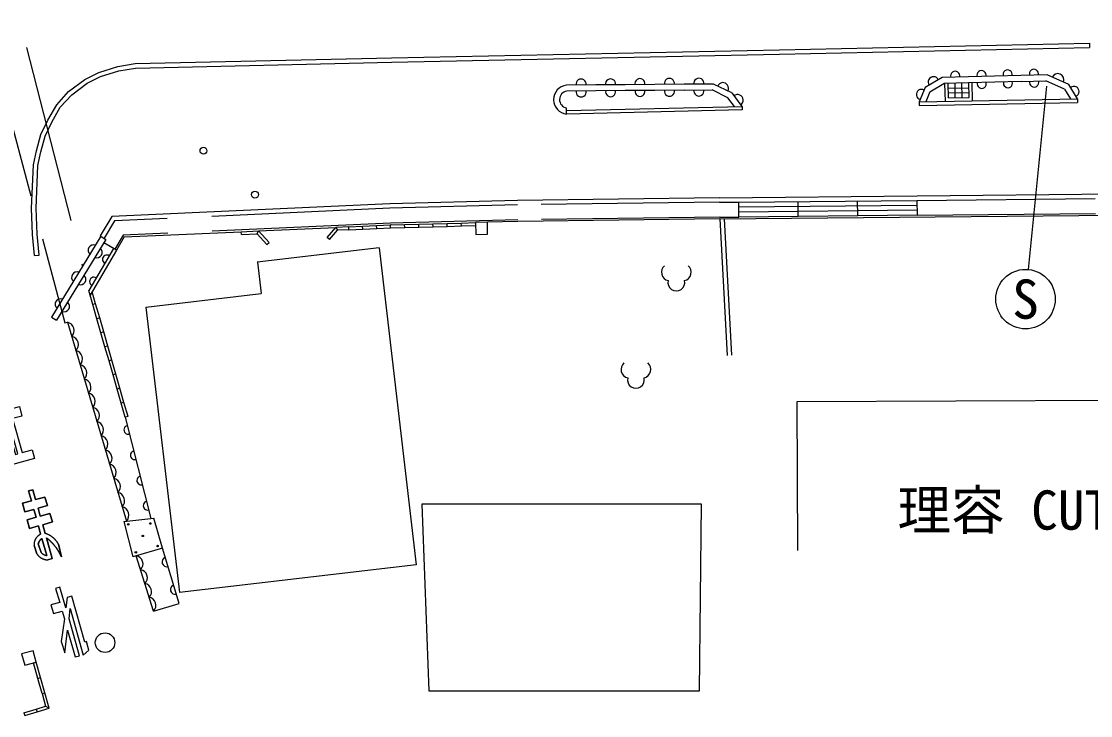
# Model space of a CAD drawing. Units: millimetres, scale not verified. Extents: x 40000 to 680000, y 20000 to 380000.
# Drawn here: x 199690 to 235670, y 267778 to 291120 of the extents above; entities that cross this region are included whole.
import ezdxf
from ezdxf.enums import TextEntityAlignment as Align

# ---------------------------------------------------------------- set-up
doc = ezdxf.new("R2010")
doc.units = ezdxf.units.MM
doc.header["$LTSCALE"] = 1000
doc.linetypes.add('DASHED', pattern=[7.5, 6, -1.5])
for name, color, linetype, lineweight in [('M-BGD', 7, 'Continuous', 25), ('M-BGD-EXST', 7, 'Continuous', 25), ('M-STR-STRC', 7, 'Continuous', 25)]:
    doc.layers.add(name, color=color, linetype=linetype, lineweight=lineweight)
doc.layers.add('M-BMK-HTXT', color=7, linetype='Continuous')
doc.styles.add('ＭＳ ゴシック', font='')
doc.styles.get('ＭＳ ゴシック').set_extended_font_data('MS Gothic')

msp = doc.modelspace()

# ---------------------------------------------------------------- linework, layer by layer
at = {"layer": 'M-BGD', "linetype": 'DASHED'}
for p, q in [((194565, 305540), (201055, 281362)), ((196138, 304767), (201748, 282886)), ((223183, 285037), (223830, 285043)), ((229825, 285102), (241072, 285213)), ((229829, 284602), (240997, 284712)), ((223189, 284537), (223835, 284543))]:
    msp.add_line(p, q, dxfattribs=at)
at = {"layer": 'M-BGD'}
for p, q in [((233322, 289301), (232439, 289278)), ((234206, 289324), (233322, 289301)), ((234932, 288999), (234206, 289324)), ((219019, 288985), (218029, 288977)), ((220009, 288992), (219019, 288985)), ((221000, 289000), (220009, 288992)), ((221990, 289007), (221000, 289000)), ((222980, 289014), (221990, 289007)), ((223599, 288713), (222980, 289014)), ((230672, 289233), (230104, 288893)), ((230263, 288755), (230730, 289034)), ((231556, 289255), (230672, 289233)), ((231561, 289056), (230730, 289034)), ((230757, 289035), (230773, 288427)), ((230882, 288548), (230873, 289038)), ((231115, 288552), (231107, 289044)), ((231349, 288556), (231340, 289050)), ((232439, 289278), (231556, 289255)), ((232444, 289078), (231561, 289056)), ((231582, 288560), (231573, 289056)), ((231668, 289058), (231684, 288445)), ((233328, 289101), (232444, 289078)), ((233328, 289101), (234166, 289123)), ((234794, 288842), (234166, 289123)), ((235228, 288516), (234932, 288999)), ((219021, 288785), (218043, 288778)), ((220011, 288792), (219021, 288785)), ((221001, 288800), (220011, 288792)), ((221992, 288807), (221001, 288800)), ((221992, 288807), (222935, 288814)), ((223467, 288555), (222935, 288814)), ((223599, 288713), (223928, 288261)), ((230104, 288893), (229903, 288410)), ((230263, 288755), (230121, 288414)), ((230876, 288879), (231576, 288891)), ((230879, 288713), (231579, 288725)), ((230882, 288548), (231582, 288560)), ((234794, 288842), (234996, 288511)), ((218037, 288004), (218033, 288207)), ((218034, 288124), (223940, 288261)), ((223684, 288256), (223467, 288555)), ((223940, 288261), (223942, 288142)), ((229903, 288410), (235228, 288516)), ((229903, 288410), (229905, 288290)), ((229905, 288290), (235230, 288396)), ((235228, 288516), (235230, 288396)), ((223942, 288142), (218037, 288004)), ((223181, 285187), (240983, 285362)), ((223830, 285043), (229825, 285102)), ((223835, 284543), (223830, 285043)), ((225833, 284563), (225828, 285063)), ((227831, 284582), (227826, 285082)), ((229825, 285102), (229829, 284602)), ((223189, 284477), (240988, 284652)), ((229826, 284935), (223832, 284876)), ((229828, 284769), (223833, 284710)), ((229829, 284602), (223835, 284543)), ((202737, 284563), (202346, 283905)), ((211173, 284235), (211641, 284256)), ((211641, 284256), (212109, 284277)), ((211645, 284156), (211641, 284256)), ((212109, 284277), (212585, 284290)), ((212136, 284278), (212109, 284277)), ((212111, 284177), (212109, 284277)), ((212585, 284290), (213062, 284303)), ((212588, 284190), (212585, 284290)), ((213062, 284303), (213539, 284315)), ((213065, 284203), (213062, 284303)), ((213539, 284315), (214016, 284328)), ((213542, 284215), (213539, 284315)), ((214016, 284328), (214493, 284341)), ((214018, 284228), (214016, 284328)), ((214493, 284341), (214969, 284353)), ((214495, 284241), (214493, 284341)), ((214495, 284241), (214972, 284253)), ((215369, 284364), (214969, 284353)), ((214969, 284353), (214980, 283954)), ((216399, 284391), (215369, 284364)), ((215380, 283964), (215369, 284364)), ((223189, 284477), (216399, 284391)), ((223189, 284477), (223438, 279889)), ((223339, 284478), (223588, 279897)), ((202363, 283895), (200705, 281173)), ((202346, 283905), (202533, 283791)), ((203152, 283871), (207088, 284049)), ((207088, 284049), (207668, 284076)), ((207092, 283950), (207088, 284049)), ((207092, 283950), (207626, 283974)), ((207626, 283974), (207668, 284076)), ((207954, 283619), (207626, 283974)), ((207668, 284076), (210276, 284194)), ((207668, 284076), (208027, 283687)), ((209978, 283852), (210276, 284194)), ((210053, 283786), (210324, 284096)), ((210706, 284214), (210276, 284194)), ((210276, 284194), (210324, 284096)), ((210710, 284114), (210324, 284096)), ((210706, 284214), (211173, 284235)), ((210710, 284114), (210706, 284214)), ((210710, 284114), (211178, 284135)), ((211178, 284135), (211173, 284235)), ((211178, 284135), (211645, 284156)), ((211645, 284156), (212113, 284177)), ((212111, 284177), (212588, 284190)), ((212588, 284190), (213065, 284203)), ((213065, 284203), (213542, 284215)), ((213542, 284215), (214018, 284228)), ((214018, 284228), (214495, 284241)), ((214980, 283954), (215380, 283964)), ((202533, 283791), (200876, 281069)), ((202888, 283428), (202465, 283679)), ((203152, 283871), (202888, 283428)), ((207954, 283619), (208027, 283687)), ((210053, 283786), (209978, 283852)), ((202785, 283488), (201957, 282071)), ((202888, 283428), (202003, 281911)), ((211726, 283511), (207629, 283030)), ((211726, 283511), (212978, 272852)), ((207630, 283021), (207754, 281969)), ((202093, 281597), (201957, 282071)), ((202189, 281625), (202073, 282031)), ((203878, 281514), (207754, 281969)), ((202189, 281625), (202093, 281597)), ((202229, 281124), (202093, 281597)), ((202326, 281152), (202189, 281625)), ((203878, 281514), (205005, 271916)), ((200705, 281173), (200876, 281069)), ((201055, 281362), (201154, 280985)), ((201154, 280985), (201241, 281004)), ((201241, 281004), (203223, 274314)), ((202326, 281152), (202229, 281124)), ((202366, 280651), (202229, 281124)), ((202462, 280678), (202326, 281152)), ((202462, 280678), (202366, 280651)), ((202502, 280177), (202366, 280651)), ((202598, 280205), (202462, 280678)), ((202598, 280205), (202502, 280177)), ((202638, 279704), (202502, 280177)), ((202734, 279732), (202598, 280205)), ((202734, 279732), (202638, 279704)), ((202774, 279231), (202638, 279704)), ((202870, 279258), (202734, 279732)), ((202870, 279258), (202774, 279231)), ((202910, 278757), (202774, 279231)), ((203006, 278785), (202870, 279258)), ((203006, 278785), (202910, 278757)), ((203046, 278284), (202910, 278757)), ((203142, 278311), (203006, 278785)), ((203142, 278311), (203046, 278284)), ((203182, 277810), (203046, 278284)), ((203278, 277838), (203142, 278311)), ((241515, 278389), (225785, 278332)), ((225785, 278332), (225803, 273332)), ((203278, 277838), (203182, 277810)), ((203182, 277810), (204050, 274409)), ((222580, 274887), (213166, 274887)), ((213166, 274887), (213396, 268611)), ((222503, 268611), (222580, 274887)), ((203141, 274305), (204147, 274420)), ((203141, 274305), (203440, 273111)), ((204439, 273407), (204147, 274420)), ((204439, 273407), (203440, 273111)), ((204135, 271293), (203555, 273145)), ((204996, 271548), (204434, 273405)), ((212978, 272852), (205005, 271916)), ((204135, 271293), (204996, 271548)), ((200084, 269960), (199698, 269856)), ((199698, 269856), (199802, 269470)), ((200188, 269574), (200084, 269960)), ((199802, 269470), (200188, 269574)), ((200238, 269031), (200092, 269548)), ((200334, 269059), (200188, 269574)), ((200238, 269031), (200334, 269059)), ((200384, 268516), (200238, 269031)), ((200480, 268543), (200334, 269059)), ((200384, 268516), (200480, 268543)), ((200384, 268516), (200503, 268095)), ((200626, 268028), (200480, 268543)), ((213396, 268611), (222503, 268611)), ((200186, 267999), (200503, 268095)), ((200503, 268095), (200626, 268028)), ((199775, 267874), (200186, 267999)), ((199775, 267874), (199804, 267778)), ((199804, 267778), (200215, 267903)), ((200186, 267999), (200215, 267903)), ((200215, 267903), (200626, 268028))]:
    msp.add_line(p, q, dxfattribs=at)
at = {"layer": 'M-BGD', "linetype": 'DASHED'}
for points in [[(223183, 285037), (216388, 284951), (212088, 284837), (202825, 284417), (202474, 283827)], [(223189, 284537), (216398, 284451), (212106, 284337), (203117, 283929), (202837, 283459)]]:
    msp.add_lwpolyline(points, dxfattribs=at)
at = {"layer": 'M-BGD'}
msp.add_lwpolyline([(223181, 285187), (216386, 285101), (212083, 284987), (202737, 284563)], dxfattribs=at)
for centre, radius in [((205815, 286773), 115), ((207548, 285296), 115), ((203284, 274208), 25), ((204026, 274237), 25), ((203777, 273821), 25), ((204271, 273480), 25), ((203541, 273270), 25), ((202505, 270231), 330)]:
    msp.add_circle(centre, radius, dxfattribs=at)
for centre, radius, start, end in [((231113, 289290), 154, 344.2214, 198.7415), ((231996, 289313), 154, 344.2212, 198.7416), ((232879, 289336), 154, 344.2212, 198.7416), ((233763, 289358), 154, 344.2214, 198.7415), ((234564, 289157), 206, 337.5882, 154.2195), ((218089, 288491), 490, 97.0723, 263.9172), ((218524, 289013), 168, 349.4907, 191.3623), ((219514, 289020), 168, 349.4907, 191.3606), ((220504, 289028), 168, 349.4897, 191.3631), ((221495, 289035), 168, 349.4907, 191.3623), ((222485, 289043), 168, 349.4893, 191.362), ((223296, 288872), 189, 330.8042, 157.2338), ((230380, 289082), 179, 24.3356, 217.451), ((232004, 289021), 154, 164.2227, 18.7401), ((232887, 289044), 154, 164.2212, 18.7416), ((233770, 289067), 154, 164.2214, 18.7415), ((235107, 288764), 173, 292.5506, 130.3477), ((218089, 288491), 290, 99.0675, 258.7368), ((218526, 288749), 168, 169.4907, 11.3606), ((219516, 288757), 168, 169.4907, 11.3623), ((220506, 288764), 168, 169.4905, 11.3608), ((221497, 288771), 168, 169.4907, 11.3623), ((222487, 288779), 168, 169.4893, 11.362), ((223791, 288471), 188, 301.9768, 130.0506), ((229978, 288661), 173, 58.287, 256.5635), ((202112, 283426), 180, 68.1221, 229.2142), ((202232, 283352), 180, 248.1216, 49.2137), ((202562, 283119), 144, 57.245, 242.2152), ((201559, 282518), 180, 68.1215, 229.2137), ((201680, 282445), 180, 248.1204, 49.2149), ((202128, 282375), 144, 57.245, 242.2152), ((201007, 281611), 180, 68.1221, 229.2142), ((201127, 281538), 180, 248.1216, 49.2137), ((201186, 280728), 281, 314.328, 78.6779), ((201327, 280251), 281, 314.3294, 78.6767), ((201468, 279774), 281, 314.3279, 78.6771), ((201610, 279297), 281, 314.328, 78.6779), ((201751, 278820), 281, 314.3279, 78.6771), ((201892, 278342), 281, 314.3277, 78.6784), ((202034, 277865), 281, 314.3297, 78.6763), ((202175, 277388), 281, 314.3279, 78.6771), ((203287, 277384), 146, 102.8826, 285.7557), ((202316, 276911), 281, 314.328, 78.6779), ((202458, 276434), 281, 314.3294, 78.6767), ((203504, 276534), 146, 102.8828, 285.7575), ((202599, 275957), 281, 314.3279, 78.6771), ((202740, 275480), 281, 314.328, 78.6779), ((203721, 275683), 146, 102.8807, 285.7576), ((202882, 275003), 281, 314.3279, 78.6771), ((203938, 274833), 146, 102.8828, 285.7575), ((203016, 274518), 290, 315.408, 77.5977), ((203512, 272877), 271, 313.9336, 80.8547), ((204586, 272944), 162, 111.1048, 282.5727), ((203657, 272414), 271, 313.934, 80.8529), ((203802, 271951), 271, 313.9333, 80.855), ((204867, 272016), 162, 111.1067, 282.5725), ((203947, 271488), 271, 313.9335, 80.8537)]:
    msp.add_arc(centre, radius, start, end, dxfattribs=at)
at = {"layer": 'M-BGD-EXST'}
msp.add_line((233582, 282778), (234197, 288942), dxfattribs=at)
msp.add_circle((233480, 281783), 1000, dxfattribs=at)
for centre, radius, start, end in [((221516, 282687), 288, 130.601, 257.4715), ((221941, 282687), 288, 282.5301, 49.3975), ((221728, 282339), 283, 166.3145, 13.6856), ((220155, 279416), 288, 130.601, 257.4715), ((220580, 279416), 288, 282.5285, 49.399), ((220368, 279068), 283, 166.3145, 13.6856)]:
    msp.add_arc(centre, radius, start, end, dxfattribs=at)
at = {"layer": 'M-STR-STRC'}
for p, q in [((235633, 290391), (235637, 290241)), ((200134, 283249), (200283, 283263))]:
    msp.add_line(p, q, dxfattribs=at)
for points in [[(200197, 286773), (200349, 287312), (200579, 287798), (200878, 288320), (201280, 288759), (201823, 289168), (202291, 289405), (202931, 289599), (203519, 289699), (212146, 289899), (225200, 290168), (235633, 290391)], [(200343, 286737), (200490, 287259), (200713, 287729), (201000, 288231), (201382, 288647), (201903, 289040), (202347, 289265), (202966, 289453), (203533, 289550), (212150, 289749), (225203, 290018), (235637, 290241)], [(200134, 283249), (200067, 283959), (200032, 284836), (200098, 286298), (200197, 286773)], [(200283, 283263), (200217, 283969), (200182, 284836), (200247, 286279), (200343, 286737)], [(200333, 273874), (200327, 273871), (200320, 273868), (200314, 273864), (200308, 273861), (200301, 273857), (200295, 273853), (200289, 273849), (200283, 273845), (200277, 273841), (200271, 273837), (200265, 273832), (200260, 273828), (200254, 273823), (200248, 273819), (200243, 273814), (200238, 273809), (200232, 273804), (200227, 273799), (200222, 273794), (200217, 273788), (200212, 273783), (200207, 273778), (200203, 273772), (200198, 273766), (200194, 273761), (200189, 273755), (200185, 273749), (200181, 273743), (200177, 273737), (200173, 273731), (200169, 273724), (200165, 273718), (200162, 273712), (200158, 273705), (200155, 273699), (200152, 273692), (200149, 273686), (200146, 273679), (200143, 273672), (200141, 273666), (200138, 273659), (200136, 273652), (200133, 273645), (200131, 273638), (200129, 273631), (200127, 273624), (200126, 273617), (200124, 273610), (200122, 273603), (200121, 273596), (200120, 273588), (200119, 273581), (200118, 273574), (200117, 273567), (200116, 273560), (200116, 273552), (200116, 273545), (200115, 273538), (200115, 273531), (200115, 273523), (200115, 273516), (200116, 273509), (200116, 273501)], [(200939, 273542), (200935, 273550), (200930, 273558), (200925, 273566), (200920, 273574), (200915, 273582), (200910, 273590), (200905, 273598), (200899, 273606), (200894, 273613), (200888, 273621), (200883, 273629), (200877, 273636), (200871, 273643), (200865, 273651), (200859, 273658), (200853, 273665), (200847, 273672), (200841, 273679), (200835, 273686), (200828, 273693), (200822, 273700), (200815, 273707), (200809, 273713), (200802, 273720), (200795, 273727), (200788, 273733), (200781, 273739), (200774, 273746), (200767, 273752), (200760, 273758), (200753, 273764), (200745, 273770), (200738, 273775), (200730, 273781), (200723, 273787), (200715, 273792), (200708, 273798), (200700, 273803), (200692, 273808), (200684, 273814), (200676, 273819), (200668, 273824), (200660, 273829), (200652, 273833), (200644, 273838), (200636, 273843), (200628, 273847), (200619, 273852), (200611, 273856), (200603, 273860), (200594, 273864), (200586, 273868), (200577, 273872), (200569, 273876), (200560, 273880), (200551, 273883), (200542, 273887), (200534, 273890), (200525, 273893), (200516, 273896), (200507, 273899), (200498, 273902), (200489, 273905)], [(200116, 273501), (200212, 273212), (200116, 273501)], [(200259, 273549), (200355, 273260), (200259, 273549)], [(200376, 273730), (200543, 273160), (200376, 273730)], [(200939, 273542), (201038, 273111), (200939, 273542)], [(200212, 273212), (200216, 273207), (200220, 273201), (200225, 273195), (200229, 273190), (200233, 273184), (200238, 273179), (200242, 273174), (200247, 273168), (200251, 273163), (200256, 273158), (200260, 273154), (200266, 273148), (200271, 273143), (200276, 273138), (200281, 273134), (200286, 273129), (200291, 273124), (200296, 273120), (200302, 273115), (200307, 273111), (200313, 273107), (200318, 273103), (200324, 273099), (200330, 273095), (200335, 273091), (200341, 273087), (200347, 273083), (200353, 273080), (200359, 273076), (200365, 273073), (200371, 273069), (200378, 273066), (200384, 273063), (200390, 273060), (200396, 273057), (200403, 273054), (200409, 273051), (200415, 273049), (200422, 273046), (200428, 273044), (200435, 273041), (200442, 273039), (200448, 273037), (200455, 273035), (200462, 273033), (200468, 273031), (200475, 273029), (200482, 273028), (200489, 273026), (200495, 273025), (200502, 273024), (200509, 273022), (200516, 273021), (200523, 273020), (200530, 273019), (200537, 273019), (200544, 273018), (200551, 273018), (200558, 273017), (200565, 273017), (200571, 273017), (200578, 273016), (200585, 273016)], [(200355, 273260), (200357, 273257), (200360, 273255), (200362, 273253), (200365, 273250), (200367, 273248), (200370, 273246), (200372, 273243), (200375, 273241), (200378, 273239), (200380, 273237), (200383, 273235), (200385, 273232), (200388, 273230), (200391, 273228), (200394, 273226), (200396, 273224), (200399, 273222), (200402, 273220), (200405, 273218), (200408, 273216), (200410, 273214), (200413, 273212), (200416, 273210), (200419, 273209), (200422, 273207), (200425, 273205), (200428, 273203), (200431, 273202), (200434, 273200), (200437, 273198), (200440, 273197), (200443, 273195), (200446, 273193), (200449, 273192), (200452, 273190), (200455, 273189), (200458, 273187), (200461, 273186), (200465, 273185), (200468, 273183), (200471, 273182), (200474, 273181), (200477, 273179), (200480, 273178), (200484, 273177), (200487, 273176), (200490, 273175), (200493, 273173), (200497, 273172), (200500, 273171), (200503, 273170), (200506, 273169), (200510, 273168), (200513, 273167), (200516, 273166), (200520, 273166), (200523, 273165), (200526, 273164), (200530, 273163), (200533, 273162), (200536, 273162), (200540, 273161), (200543, 273160)]]:
    msp.add_lwpolyline(points, dxfattribs=at)
for points in [[(199568, 276583), (199002, 278605), (199147, 278645), (199305, 278079), (199624, 278169), (199701, 277850), (199394, 277763), (199713, 276624), (200050, 276714), (200129, 276419), (199359, 276213), (199270, 276494), (199344, 276512), (198991, 277754), (199136, 277795), (199488, 276554)], [(200409, 274197), (200489, 273905), (200409, 274197), (200734, 274289), (200648, 274576), (200327, 274486), (200252, 274752), (200568, 274839), (200482, 275127), (200170, 275041), (200077, 275373), (199933, 275332), (200026, 275002), (199729, 274920), (199810, 274631), (200107, 274713), (200183, 274445), (199886, 274361), (199968, 274072), (200264, 274156), (200334, 273874), (200264, 274156), (199968, 274072), (199886, 274361), (200183, 274445), (200107, 274713), (199810, 274631), (199729, 274920), (200026, 275002), (199933, 275332), (200077, 275373), (200170, 275041), (200482, 275127), (200568, 274839), (200252, 274752), (200327, 274486), (200648, 274576), (200734, 274289)], [(200259, 273549), (200259, 273552), (200260, 273556), (200261, 273559), (200262, 273563), (200263, 273566), (200264, 273569), (200265, 273573), (200266, 273576), (200267, 273579), (200268, 273583), (200269, 273586), (200270, 273589), (200271, 273593), (200272, 273596), (200274, 273599), (200275, 273603), (200276, 273606), (200278, 273609), (200279, 273612), (200281, 273615), (200282, 273618), (200284, 273622), (200285, 273625), (200287, 273628), (200289, 273631), (200290, 273634), (200292, 273637), (200294, 273640), (200296, 273643), (200297, 273646), (200299, 273649), (200301, 273652), (200303, 273655), (200305, 273658), (200307, 273661), (200309, 273664), (200311, 273666), (200313, 273669), (200316, 273672), (200318, 273675), (200320, 273677), (200322, 273680), (200324, 273683), (200327, 273685), (200329, 273688), (200331, 273691), (200334, 273693), (200336, 273696), (200339, 273698), (200341, 273701), (200344, 273704), (200346, 273706), (200349, 273708), (200351, 273710), (200354, 273713), (200357, 273715), (200359, 273717), (200362, 273719), (200365, 273722), (200367, 273724), (200370, 273726), (200373, 273728), (200376, 273730), (200373, 273728), (200370, 273726), (200367, 273724), (200365, 273722), (200362, 273719), (200359, 273717), (200357, 273715), (200354, 273713), (200351, 273710), (200349, 273708), (200346, 273706), (200344, 273704), (200341, 273701), (200339, 273698), (200336, 273696), (200334, 273693), (200331, 273691), (200329, 273688), (200327, 273685), (200324, 273683), (200322, 273680), (200320, 273677), (200318, 273675), (200316, 273672), (200313, 273669), (200311, 273666), (200309, 273664), (200307, 273661), (200305, 273658), (200303, 273655), (200301, 273652), (200299, 273649), (200297, 273646), (200296, 273643), (200294, 273640), (200292, 273637), (200290, 273634), (200289, 273631), (200287, 273628), (200285, 273625), (200284, 273622), (200282, 273618), (200281, 273615), (200279, 273612), (200278, 273609), (200276, 273606), (200275, 273603), (200274, 273599), (200272, 273596), (200271, 273593), (200270, 273589), (200269, 273586), (200268, 273583), (200267, 273579), (200266, 273576), (200265, 273573), (200264, 273569), (200263, 273566), (200262, 273563), (200261, 273559), (200260, 273556), (200259, 273552)], [(201038, 273111), (201033, 273123), (201027, 273135), (201022, 273147), (201016, 273158), (201011, 273170), (201005, 273182), (200999, 273194), (200993, 273205), (200987, 273217), (200981, 273228), (200975, 273240), (200969, 273251), (200962, 273263), (200956, 273274), (200949, 273285), (200943, 273297), (200936, 273308), (200929, 273319), (200922, 273330), (200915, 273341), (200908, 273352), (200901, 273363), (200893, 273374), (200886, 273384), (200879, 273395), (200871, 273406), (200864, 273417), (200856, 273427), (200848, 273438), (200840, 273448), (200832, 273458), (200824, 273469), (200816, 273479), (200808, 273489), (200800, 273499), (200791, 273509), (200783, 273519), (200775, 273529), (200766, 273539), (200757, 273549), (200749, 273559), (200740, 273568), (200731, 273578), (200722, 273587), (200713, 273597), (200704, 273606), (200695, 273615), (200685, 273625), (200676, 273634), (200667, 273643), (200657, 273652), (200648, 273661), (200638, 273670), (200628, 273678), (200619, 273687), (200609, 273696), (200599, 273704), (200589, 273713), (200579, 273721), (200569, 273729), (200559, 273737), (200548, 273746), (200538, 273754), (200548, 273746), (200559, 273737), (200569, 273729), (200579, 273721), (200589, 273713), (200599, 273704), (200609, 273696), (200619, 273687), (200628, 273678), (200638, 273670), (200648, 273661), (200657, 273652), (200667, 273643), (200676, 273634), (200685, 273625), (200695, 273615), (200704, 273606), (200713, 273597), (200722, 273587), (200731, 273578), (200740, 273568), (200749, 273559), (200757, 273549), (200766, 273539), (200775, 273529), (200783, 273519), (200791, 273509), (200800, 273499), (200808, 273489), (200816, 273479), (200824, 273469), (200832, 273458), (200840, 273448), (200848, 273438), (200856, 273427), (200864, 273417), (200871, 273406), (200879, 273395), (200886, 273384), (200893, 273374), (200901, 273363), (200908, 273352), (200915, 273341), (200922, 273330), (200929, 273319), (200936, 273308), (200943, 273297), (200949, 273285), (200956, 273274), (200962, 273263), (200969, 273251), (200975, 273240), (200981, 273228), (200987, 273217), (200993, 273205), (200999, 273194), (201005, 273182), (201011, 273170), (201016, 273158), (201022, 273147), (201027, 273135), (201033, 273123)], [(200538, 273754), (200730, 273057), (200585, 273016), (200730, 273057)], [(201645, 269791), (201292, 271031), (201335, 271377), (201771, 269806), (201957, 269973), (201882, 270274), (201827, 270249), (201387, 271790), (201231, 271752), (201185, 271407), (200988, 272098), (200843, 272057), (200978, 271584), (200680, 271499), (200773, 271211), (201061, 271293), (201135, 271034), (201033, 270270), (201149, 269894), (201244, 270651), (201501, 269750)]]:
    msp.add_lwpolyline(points, close=True, dxfattribs=at)

# ---------------------------------------------------------------- texts
at = {"layer": 'M-BGD-EXST', "style": 'ＭＳ ゴシック'}
msp.add_text('S', height=1320, dxfattribs=at).set_placement((233480, 281783), align=Align.MIDDLE_CENTER)
at = {"layer": 'M-BMK-HTXT', "style": 'ＭＳ ゴシック'}
msp.add_text('理容 CUT-A', height=1320, dxfattribs=at).set_placement((233664, 274690), align=Align.MIDDLE_CENTER)

doc.saveas('drawing.dxf')
